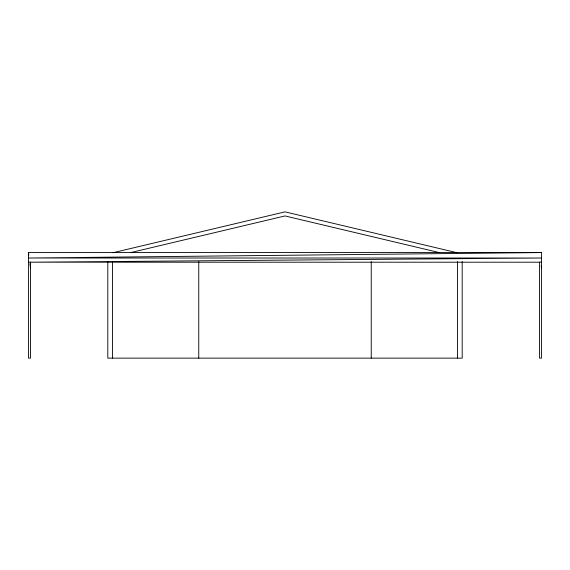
<?xml version="1.0" encoding="UTF-8"?>
<svg xmlns="http://www.w3.org/2000/svg" width="570" height="570" viewBox="0 0 570 570"><rect width="100%" height="100%" fill="white"/><g stroke="black" fill="none" stroke-linecap="round" stroke-linejoin="round"><path stroke-width="0.85" d="M112.981 252.717L285 211.862L457.012 252.717M130.765 252.567L285 215.937L439.228 252.567M539.519 262.029L539.519 358.138L541.5 358.138L541.5 252.567L28.5 258.018L541.5 258.018L28.5 262.207L541.5 262.207M30.481 262.029L30.481 358.138L28.5 358.138L28.5 252.567L541.5 252.567M541.172 265.47L541.5 268.057M28.5 252.567L28.828 255.146M29.932 263.753L30.481 268.057M462.192 261.566L462.192 358.138L107.801 358.138L107.801 261.566M457.489 261.566L457.489 358.138M371.241 261.566L371.241 358.138M198.759 261.566L198.759 358.138M112.511 261.566L112.511 358.138"/></g></svg>
